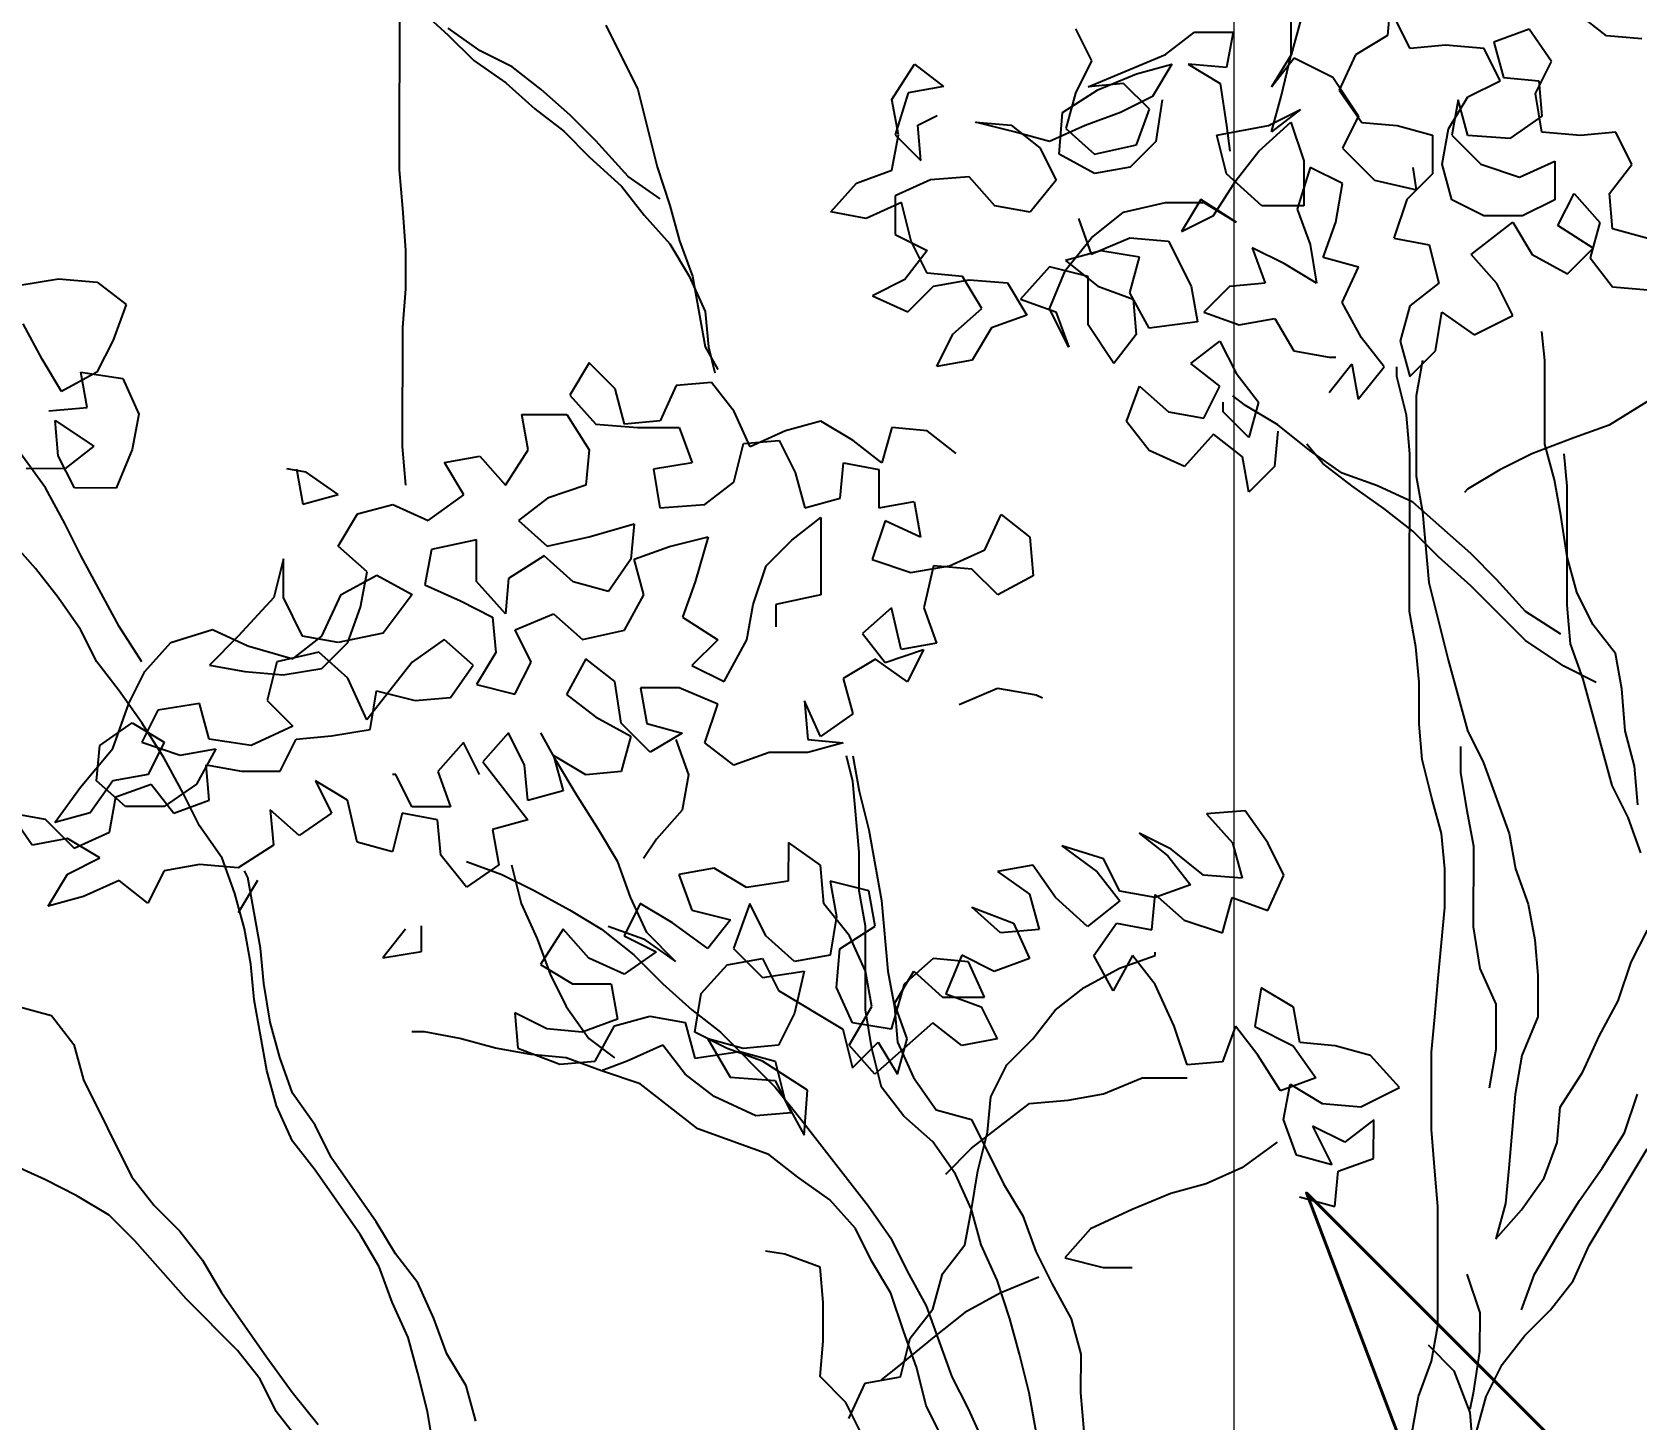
# Model space of a CAD drawing. Header units: millimetres. Extents: x 684983 to 685377, y 990360 to 990509.
# Drawn here: x 685053.475 to 685054.194, y 990414.604 to 990415.226 of the extents above; entities that cross this region are included whole.
import ezdxf

# ---------------------------------------------------------------- set-up
doc = ezdxf.new("R2010")
doc.units = ezdxf.units.MM
doc.layers.add('grid', color=8, linetype='Continuous', lineweight=9)
doc.layers.add('GRID LEVELS', color=7, linetype='Continuous', lineweight=13)
doc.layers.add('TEAK', color=7, linetype='Continuous')
doc.styles.get("Standard").update_dxf_attribs({"font": 'RomanS'})

# ---------------------------------------------------------------- blocks, each defined once
blk = doc.blocks.new('A$C25655A80')
at = {"color": 62}
for p, q in [((-0.24934, 1.70173), (-0.24928, 1.77287)), ((0.04679, 1.75337), (0.04581, 1.74184)), ((-0.24353, 1.74979), (-0.23489, 1.74209)), ((0.01697, 1.7361), (0.01698, 1.74763)), ((0.01986, 1.74667), (0.01697, 1.7361)), ((0.05254, 1.73799), (0.04774, 1.7476)), ((0.11118, 1.74178), (0.10254, 1.74851)), ((-0.23489, 1.74209), (-0.2272, 1.7344)), ((-0.22528, 1.73728), (-0.23488, 1.74402)), ((-0.18778, 1.74494), (-0.17818, 1.7257)), ((-0.04743, 1.74385), (-0.04263, 1.73423)), ((-0.02052, 1.73613), (-0.01186, 1.74285)), ((-0.01186, 1.74285), (-0.00033, 1.74284)), ((-0.00033, 1.74284), (-0.00226, 1.73227)), ((0.04581, 1.74184), (0.0362, 1.73608)), ((0.08811, 1.74372), (0.07754, 1.73989)), ((0.09483, 1.7341), (0.08811, 1.74372)), ((0.12176, 1.74081), (0.11118, 1.74178)), ((-0.21567, 1.73246), (-0.22528, 1.73728)), ((-0.0436, 1.72654), (-0.02052, 1.73613)), ((0.01697, 1.7361), (0.01119, 1.72649)), ((0.01407, 1.7236), (0.01697, 1.7361)), ((0.0362, 1.73608), (0.03138, 1.72551)), ((0.06312, 1.73894), (0.05254, 1.73799)), ((0.07465, 1.73797), (0.06312, 1.73894)), ((0.07945, 1.72835), (0.07465, 1.73797)), ((0.07754, 1.73989), (0.08041, 1.72931)), ((-0.2272, 1.7344), (-0.2176, 1.72766)), ((-0.20702, 1.72573), (-0.21567, 1.73246)), ((-0.10224, 1.72275), (-0.0955, 1.73331)), ((-0.0955, 1.73331), (-0.08686, 1.72658)), ((-0.04263, 1.73423), (-0.04745, 1.72462)), ((-0.02918, 1.73037), (-0.0186, 1.73324)), ((-0.0186, 1.73324), (-0.02438, 1.72364)), ((-0.01379, 1.73324), (-0.00419, 1.72746)), ((-0.00226, 1.73227), (-0.01379, 1.73324)), ((0.01119, 1.72649), (0.01793, 1.73513)), ((0.01793, 1.73513), (0.02946, 1.72936)), ((0.09002, 1.72449), (0.09483, 1.7341)), ((-0.2176, 1.72766), (-0.20895, 1.71996)), ((-0.08686, 1.72658), (-0.09744, 1.72467)), ((-0.03303, 1.72749), (-0.0436, 1.72654)), ((-0.04072, 1.72557), (-0.02918, 1.73037)), ((-0.02534, 1.71979), (-0.03303, 1.72749)), ((-0.00419, 1.72746), (-0.00228, 1.71496)), ((0.02946, 1.72936), (0.03714, 1.71781)), ((0.06983, 1.72355), (0.07945, 1.72835)), ((0.08041, 1.72931), (0.09098, 1.72834)), ((0.09098, 1.72834), (0.09193, 1.71776)), ((-0.19838, 1.71803), (-0.20702, 1.72573)), ((-0.17818, 1.7257), (-0.17244, 1.70262)), ((-0.10033, 1.71217), (-0.10224, 1.72275)), ((-0.09744, 1.72467), (-0.10129, 1.71217)), ((-0.0513, 1.71885), (-0.04072, 1.72557)), ((-0.04745, 1.72462), (-0.05034, 1.71405)), ((-0.02438, 1.72364), (-0.03399, 1.71884)), ((-0.02149, 1.72267), (-0.02343, 1.71018)), ((0.01118, 1.71303), (0.01407, 1.7236)), ((0.03138, 1.72551), (0.0381, 1.71589)), ((0.06405, 1.71394), (0.06983, 1.72355)), ((0.06695, 1.72259), (0.06501, 1.71202)), ((0.06982, 1.71201), (0.06695, 1.72259)), ((0.09193, 1.71296), (0.09002, 1.72449)), ((-0.20895, 1.71996), (-0.20031, 1.71322)), ((-0.19069, 1.71033), (-0.19838, 1.71803)), ((-0.09456, 1.71505), (-0.08879, 1.71793)), ((-0.05227, 1.70636), (-0.0513, 1.71885)), ((-0.03399, 1.71884), (-0.04457, 1.715)), ((-0.0292, 1.70922), (-0.02534, 1.71979)), ((0.01022, 1.71495), (0.01984, 1.71975)), ((0.01984, 1.71975), (0.01118, 1.71303)), ((0.03714, 1.71781), (0.03233, 1.7082)), ((0.09193, 1.71776), (0.08232, 1.71104)), ((-0.20031, 1.71322), (-0.19262, 1.70553)), ((-0.10226, 1.7016), (-0.10033, 1.71217)), ((-0.10129, 1.71217), (-0.09361, 1.70447)), ((-0.09361, 1.70447), (-0.09456, 1.71505)), ((-0.07726, 1.71599), (-0.06668, 1.71502)), ((-0.06572, 1.7131), (-0.07726, 1.71599)), ((-0.06668, 1.71502), (-0.05804, 1.70829)), ((-0.05515, 1.71021), (-0.06572, 1.7131)), ((-0.04457, 1.715), (-0.05515, 1.71021)), ((-0.05034, 1.71405), (-0.0417, 1.70635)), ((-0.00516, 1.71208), (0.01022, 1.71495)), ((-0.00229, 1.70055), (-0.00516, 1.71208)), ((-0.00228, 1.71496), (-0.00132, 1.70727)), ((0.00733, 1.70727), (0.01695, 1.71591)), ((0.01695, 1.71591), (0.02079, 1.70437)), ((0.0381, 1.71589), (0.04867, 1.71492)), ((0.04867, 1.71492), (0.05925, 1.71202)), ((0.05925, 1.71202), (0.05923, 1.70049)), ((0.06212, 1.70337), (0.06405, 1.71394)), ((0.06501, 1.71202), (0.07366, 1.70336)), ((0.08232, 1.71104), (0.06982, 1.71201)), ((0.10347, 1.71198), (0.09193, 1.71296)), ((0.11404, 1.71294), (0.10347, 1.71198)), ((0.11884, 1.70332), (0.11404, 1.71294)), ((-0.18109, 1.69975), (-0.19069, 1.71033)), ((-0.05804, 1.70829), (-0.05324, 1.69867)), ((-0.0417, 1.70635), (-0.0292, 1.70922)), ((-0.02343, 1.71018), (-0.03113, 1.70249)), ((0.00059, 1.69862), (0.00733, 1.70727)), ((0.03233, 1.7082), (0.04193, 1.69858)), ((-0.19262, 1.70553), (-0.18302, 1.69687)), ((-0.17244, 1.70262), (-0.1686, 1.69108)), ((-0.0417, 1.70058), (-0.05227, 1.70636)), ((-0.03113, 1.70249), (-0.0417, 1.70058)), ((0.02271, 1.70245), (0.01885, 1.68995)), ((0.02079, 1.70437), (0.02077, 1.69091)), ((0.03232, 1.69763), (0.02271, 1.70245)), ((0.05442, 1.69569), (0.05347, 1.70242)), ((0.065, 1.69279), (0.06212, 1.70337)), ((0.07366, 1.70336), (0.08519, 1.6995)), ((0.08519, 1.6995), (0.09577, 1.7043)), ((0.09577, 1.7043), (0.09576, 1.69277)), ((0.1121, 1.69467), (0.11884, 1.70332)), ((-0.24839, 1.6902), (-0.24934, 1.70173)), ((-0.17148, 1.69301), (-0.18109, 1.69975)), ((-0.12054, 1.68912), (-0.11284, 1.69776)), ((-0.11284, 1.69776), (-0.10226, 1.7016)), ((-0.09073, 1.6987), (-0.10131, 1.69391)), ((-0.07919, 1.69965), (-0.09073, 1.6987)), ((-0.07151, 1.691), (-0.07919, 1.69965)), ((-0.05324, 1.69867), (-0.06094, 1.68906)), ((-0.00615, 1.68805), (0.00059, 1.69862)), ((0.00828, 1.69092), (-0.00229, 1.70055)), ((0.03038, 1.6861), (0.03232, 1.69763)), ((0.04193, 1.69858), (0.05442, 1.69569)), ((0.05923, 1.70049), (0.05154, 1.69281)), ((-0.18302, 1.69687), (-0.1763, 1.68821)), ((-0.10131, 1.69391), (-0.10132, 1.68237)), ((-0.00999, 1.69286), (-0.01576, 1.68325)), ((0.00058, 1.68612), (-0.00999, 1.69286)), ((0.05154, 1.69281), (0.04768, 1.68127)), ((0.0746, 1.68798), (0.065, 1.69279)), ((0.09576, 1.69277), (0.08614, 1.68797)), ((0.09671, 1.68507), (0.10153, 1.69468)), ((0.10153, 1.69468), (0.10921, 1.68602)), ((0.11305, 1.6841), (0.1121, 1.69467)), ((-0.24744, 1.6777), (-0.24839, 1.6902)), ((-0.1763, 1.68821), (-0.16861, 1.67955)), ((-0.1686, 1.69108), (-0.16573, 1.68051)), ((-0.10997, 1.68719), (-0.12054, 1.68912)), ((-0.09939, 1.69198), (-0.10997, 1.68719)), ((-0.09651, 1.68044), (-0.09939, 1.69198)), ((-0.06094, 1.68906), (-0.07151, 1.691)), ((-0.04268, 1.68136), (-0.03306, 1.68904)), ((-0.03306, 1.68904), (-0.02056, 1.69191)), ((-0.02056, 1.69191), (-0.00903, 1.6919)), ((-0.01576, 1.68325), (-0.00615, 1.68805)), ((-0.00903, 1.6919), (0.00058, 1.68612)), ((0.02077, 1.69091), (0.00828, 1.69092)), ((0.01885, 1.68995), (0.02269, 1.67937)), ((0.08614, 1.68797), (0.0746, 1.68798)), ((-0.04652, 1.68713), (-0.04269, 1.67655)), ((0.02653, 1.67553), (0.03038, 1.6861)), ((0.07075, 1.67645), (0.08325, 1.68605)), ((0.08325, 1.68605), (0.08901, 1.67643)), ((0.10728, 1.67834), (0.09671, 1.68507)), ((0.10921, 1.68602), (0.10632, 1.67545)), ((0.12362, 1.6812), (0.11305, 1.6841)), ((-0.16861, 1.67955), (-0.16285, 1.66993)), ((-0.16573, 1.68051), (-0.16189, 1.66993)), ((-0.10132, 1.68237), (-0.09171, 1.67756)), ((-0.09172, 1.67083), (-0.09651, 1.68044)), ((-0.05038, 1.67175), (-0.04268, 1.68136)), ((-0.04269, 1.67655), (-0.03115, 1.68135)), ((-0.03115, 1.68135), (-0.01961, 1.68037)), ((-0.01961, 1.68037), (-0.01289, 1.66691)), ((0.00538, 1.67843), (0.00922, 1.66785)), ((0.01499, 1.67361), (0.00538, 1.67843)), ((0.02269, 1.67937), (0.0246, 1.66784)), ((0.04768, 1.68127), (0.05825, 1.67934)), ((0.05825, 1.67934), (0.06113, 1.6678)), ((0.09958, 1.67065), (0.10728, 1.67834)), ((-0.24745, 1.66616), (-0.24744, 1.6777)), ((-0.09171, 1.67756), (-0.09845, 1.66891)), ((-0.0398, 1.67751), (-0.05038, 1.67463)), ((-0.05038, 1.67463), (-0.04077, 1.66694)), ((-0.02827, 1.67558), (-0.0398, 1.67751)), ((-0.03116, 1.665), (-0.02827, 1.67558)), ((0.0246, 1.66784), (0.01499, 1.67361)), ((0.0371, 1.67263), (0.02653, 1.67553)), ((0.07843, 1.66779), (0.07075, 1.67645)), ((0.08901, 1.67643), (0.09958, 1.67065)), ((0.10632, 1.67545), (0.11304, 1.66679)), ((-0.36281, 1.66723), (-0.35127, 1.66914)), ((-0.35127, 1.66914), (-0.33974, 1.66817)), ((-0.16285, 1.66993), (-0.15806, 1.65935)), ((-0.16189, 1.66993), (-0.15807, 1.64878)), ((-0.09845, 1.66891), (-0.10807, 1.66411)), ((-0.08114, 1.66986), (-0.09172, 1.67083)), ((-0.0898, 1.66698), (-0.07922, 1.66889)), ((-0.07538, 1.66024), (-0.08114, 1.66986)), ((-0.07922, 1.66889), (-0.06769, 1.66792)), ((-0.05519, 1.67272), (-0.06385, 1.66311)), ((-0.0552, 1.66022), (-0.05038, 1.67175)), ((-0.04365, 1.66982), (-0.05519, 1.67272)), ((-0.04367, 1.6554), (-0.04365, 1.66982)), ((0.03228, 1.66206), (0.0371, 1.67263)), ((-0.33974, 1.66817), (-0.33109, 1.66143)), ((-0.24842, 1.65463), (-0.24745, 1.66616)), ((-0.10807, 1.66411), (-0.0975, 1.6593)), ((-0.0975, 1.6593), (-0.0898, 1.66698)), ((-0.06769, 1.66792), (-0.06193, 1.6583)), ((-0.04077, 1.66694), (-0.0302, 1.66308)), ((-0.0254, 1.65442), (-0.03116, 1.665)), ((-0.01289, 1.66691), (-0.01098, 1.65633)), ((-0.00136, 1.6669), (-0.00906, 1.65922)), ((0.00922, 1.66785), (-0.00136, 1.6669)), ((0.06113, 1.6678), (0.05247, 1.66108)), ((0.08323, 1.65817), (0.07843, 1.66779)), ((0.11304, 1.66679), (0.12361, 1.66582)), ((-0.33109, 1.66143), (-0.33494, 1.65086)), ((-0.15806, 1.65935), (-0.15711, 1.64878)), ((-0.08404, 1.65256), (-0.07538, 1.66024)), ((-0.06385, 1.66311), (-0.05328, 1.65926)), ((-0.04944, 1.64868), (-0.0552, 1.66022)), ((-0.05328, 1.65926), (-0.04944, 1.64868)), ((-0.0302, 1.66308), (-0.02925, 1.6525)), ((-0.00906, 1.65922), (0.00152, 1.65536)), ((0.03804, 1.65148), (0.03228, 1.66206)), ((0.05247, 1.66108), (0.04958, 1.65051)), ((0.06015, 1.64762), (0.06208, 1.65915)), ((0.06208, 1.65915), (0.07169, 1.65241)), ((-0.3561, 1.64511), (-0.36186, 1.65569)), ((-0.24846, 1.61906), (-0.24842, 1.65463)), ((-0.07251, 1.65447), (-0.07828, 1.64486)), ((-0.06193, 1.6583), (-0.07251, 1.65447)), ((-0.03599, 1.64386), (-0.04367, 1.6554)), ((-0.01098, 1.65633), (-0.0254, 1.65442)), ((0.00152, 1.65536), (0.01209, 1.65727)), ((0.01209, 1.65727), (0.01785, 1.64766)), ((0.07169, 1.65241), (0.08323, 1.65817)), ((-0.33494, 1.65086), (-0.33976, 1.64125)), ((-0.08886, 1.64295), (-0.08404, 1.65256)), ((-0.02925, 1.6525), (-0.03599, 1.64386)), ((-0.01291, 1.64384), (-0.00426, 1.65056)), ((-0.00426, 1.65056), (0.00054, 1.64094)), ((0.04476, 1.64282), (0.03804, 1.65148)), ((0.04958, 1.65051), (0.05245, 1.63993)), ((0.09283, 1.6447), (0.09188, 1.65336)), ((-0.35034, 1.6355), (-0.3561, 1.64511)), ((-0.15807, 1.64878), (-0.15423, 1.64205)), ((-0.15711, 1.64878), (-0.15519, 1.64108)), ((-0.07828, 1.64486), (-0.08886, 1.64295)), ((0.01785, 1.64766), (0.02842, 1.64572)), ((0.02842, 1.64572), (0.03035, 1.64572)), ((0.05245, 1.63993), (0.06015, 1.64762)), ((0.0563, 1.64474), (0.05437, 1.63416)), ((0.09281, 1.61971), (0.09283, 1.6447)), ((-0.33976, 1.64125), (-0.35034, 1.6355)), ((-0.34457, 1.64126), (-0.33207, 1.63932)), ((-0.34265, 1.63068), (-0.34457, 1.64126)), ((-0.19268, 1.644), (-0.19845, 1.6344)), ((-0.18499, 1.63631), (-0.19268, 1.644)), ((-0.00427, 1.6371), (-0.01291, 1.64384)), ((0.00054, 1.64094), (0.00726, 1.63228)), ((0.02841, 1.63515), (0.03515, 1.64379)), ((0.03515, 1.64379), (0.03706, 1.63322)), ((0.03706, 1.63322), (0.04476, 1.64282)), ((0.0486, 1.63994), (0.04861, 1.64282)), ((0.05148, 1.6284), (0.0486, 1.63994)), ((-0.33207, 1.63932), (-0.32727, 1.62875)), ((-0.18212, 1.62573), (-0.18499, 1.63631)), ((-0.16673, 1.63725), (-0.17155, 1.62668)), ((-0.15615, 1.6382), (-0.16673, 1.63725)), ((-0.14943, 1.62954), (-0.15615, 1.6382)), ((-0.03216, 1.62655), (-0.0283, 1.63712)), ((-0.0283, 1.63712), (-0.01966, 1.62942)), ((-0.00908, 1.62749), (-0.00427, 1.6371)), ((-0.35419, 1.62973), (-0.34265, 1.63068)), ((-0.19845, 1.6344), (-0.19077, 1.62574)), ((-0.00332, 1.62941), (-0.00331, 1.63229)), ((0.00342, 1.63133), (-0.00043, 1.63421)), ((0.01302, 1.62555), (0.00342, 1.63133)), ((0.00726, 1.63228), (0.00437, 1.62171)), ((0.05437, 1.63416), (0.05435, 1.61013)), ((0.12454, 1.63314), (0.11204, 1.62546)), ((-0.35227, 1.62685), (-0.34074, 1.61914)), ((-0.35132, 1.61627), (-0.35227, 1.62685)), ((-0.32727, 1.62875), (-0.32921, 1.61817)), ((-0.21288, 1.62864), (-0.19942, 1.62863)), ((-0.21097, 1.61806), (-0.21288, 1.62864)), ((-0.19942, 1.62863), (-0.1927, 1.61805)), ((-0.19077, 1.62574), (-0.17828, 1.62476)), ((-0.17155, 1.62668), (-0.18212, 1.62573)), ((-0.14464, 1.61896), (-0.14943, 1.62954)), ((-0.12348, 1.62664), (-0.13406, 1.62376)), ((-0.11387, 1.62086), (-0.12348, 1.62664)), ((-0.02544, 1.61789), (-0.03216, 1.62655)), ((-0.01966, 1.62942), (-0.00908, 1.62749)), ((0.00437, 1.62171), (-0.00332, 1.62941)), ((0.02263, 1.61785), (0.01302, 1.62555)), ((0.05243, 1.61686), (0.05148, 1.6284)), ((0.11204, 1.62546), (0.10146, 1.62162)), ((-0.17828, 1.62476), (-0.16578, 1.62475)), ((-0.16578, 1.62475), (-0.16194, 1.61417)), ((-0.14656, 1.61993), (-0.13598, 1.62088)), ((-0.13406, 1.62376), (-0.14464, 1.61896)), ((-0.13598, 1.62088), (-0.13118, 1.61126)), ((-0.10523, 1.61412), (-0.11387, 1.62086)), ((-0.10233, 1.62469), (-0.10523, 1.61412)), ((-0.09176, 1.62372), (-0.10233, 1.62469)), ((-0.08311, 1.61699), (-0.09176, 1.62372)), ((-0.00621, 1.62268), (-0.01487, 1.61308)), ((0.00244, 1.61595), (-0.00621, 1.62268)), ((0.01302, 1.62363), (0.01205, 1.61305)), ((0.10146, 1.62162), (0.08896, 1.61683)), ((-0.35517, 1.60666), (-0.36285, 1.61724)), ((-0.34652, 1.60665), (-0.35132, 1.61627)), ((-0.34074, 1.61914), (-0.3494, 1.61242)), ((-0.32921, 1.61817), (-0.33402, 1.60664)), ((-0.24751, 1.60752), (-0.24846, 1.61906)), ((-0.23596, 1.61424), (-0.22539, 1.61615)), ((-0.22539, 1.61615), (-0.21771, 1.6075)), ((-0.21771, 1.6075), (-0.21097, 1.61806)), ((-0.1927, 1.61805), (-0.19367, 1.60747)), ((-0.14945, 1.6084), (-0.14656, 1.61993)), ((-0.01487, 1.61308), (-0.02544, 1.61789)), ((0.00435, 1.60537), (0.00244, 1.61595)), ((0.02647, 1.614), (0.02167, 1.61977)), ((0.03224, 1.61111), (0.02263, 1.61785)), ((0.05239, 1.56976), (0.05243, 1.61686)), ((0.08896, 1.61683), (0.07934, 1.61203)), ((0.09568, 1.60913), (0.09281, 1.61971)), ((0.09952, 1.60721), (0.09857, 1.61682)), ((-0.3494, 1.61242), (-0.36093, 1.61243)), ((-0.2773, 1.6114), (-0.28307, 1.61236)), ((-0.28019, 1.61236), (-0.27827, 1.60178)), ((-0.2677, 1.60466), (-0.2773, 1.6114)), ((-0.2302, 1.60462), (-0.23596, 1.61424)), ((-0.16194, 1.61417), (-0.17348, 1.61226)), ((-0.17348, 1.61226), (-0.17157, 1.60072)), ((-0.13118, 1.61126), (-0.12831, 1.60069)), ((-0.11773, 1.60356), (-0.11676, 1.61413)), ((-0.11676, 1.61413), (-0.10619, 1.6122)), ((-0.10619, 1.6122), (-0.1062, 1.60067)), ((0.01205, 1.61305), (0.00435, 1.60537)), ((0.03512, 1.60726), (0.02647, 1.614)), ((0.04281, 1.60726), (0.03224, 1.61111)), ((0.07934, 1.61203), (0.06972, 1.60627)), ((-0.34941, 1.59608), (-0.35517, 1.60666)), ((-0.33402, 1.60664), (-0.34652, 1.60665)), ((-0.19367, 1.60747), (-0.20521, 1.60364)), ((-0.15811, 1.60167), (-0.14945, 1.6084)), ((0.04472, 1.60053), (0.03512, 1.60726)), ((0.05338, 1.60244), (0.04281, 1.60726)), ((0.05435, 1.61013), (0.05626, 1.59956)), ((0.06972, 1.60627), (0.06876, 1.60531)), ((0.09759, 1.59856), (0.09568, 1.60913)), ((0.09949, 1.57164), (0.09952, 1.60721)), ((-0.27827, 1.60178), (-0.2677, 1.60466)), ((-0.26193, 1.59889), (-0.25136, 1.60176)), ((-0.25136, 1.60176), (-0.24079, 1.59694)), ((-0.24079, 1.59694), (-0.2302, 1.60462)), ((-0.20521, 1.60364), (-0.21387, 1.59692)), ((-0.17157, 1.60072), (-0.15811, 1.60167)), ((-0.12831, 1.60069), (-0.11773, 1.60356)), ((-0.1062, 1.60067), (-0.09562, 1.60258)), ((-0.09562, 1.60258), (-0.09371, 1.592)), ((0.07067, 1.58704), (0.05338, 1.60244)), ((-0.26771, 1.58928), (-0.26193, 1.59889)), ((-0.21387, 1.59692), (-0.20523, 1.58922)), ((-0.13216, 1.59108), (-0.12351, 1.5978)), ((-0.12351, 1.5978), (-0.12353, 1.57473)), ((-0.10428, 1.59682), (-0.10814, 1.58529)), ((-0.09371, 1.592), (-0.10428, 1.59682)), ((-0.07449, 1.58814), (-0.06967, 1.59871)), ((-0.06967, 1.59871), (-0.06103, 1.59197)), ((0.05337, 1.59379), (0.04472, 1.60053)), ((0.05626, 1.59956), (0.05816, 1.5784)), ((0.0995, 1.58606), (0.09759, 1.59856)), ((-0.34462, 1.58646), (-0.34941, 1.59608)), ((-0.20523, 1.58922), (-0.19273, 1.59209)), ((-0.19273, 1.59209), (-0.17926, 1.59593)), ((-0.17926, 1.59593), (-0.18023, 1.58535)), ((-0.1687, 1.58919), (-0.15716, 1.59206)), ((-0.15716, 1.59206), (-0.16102, 1.57861)), ((-0.06103, 1.59197), (-0.06008, 1.58044)), ((0.06105, 1.58609), (0.05337, 1.59379)), ((-0.35808, 1.58263), (-0.36576, 1.59129)), ((-0.25907, 1.58158), (-0.26771, 1.58928)), ((-0.23983, 1.58829), (-0.24177, 1.57772)), ((-0.22637, 1.59116), (-0.23983, 1.58829)), ((-0.22638, 1.57867), (-0.22637, 1.59116)), ((-0.17927, 1.58535), (-0.1687, 1.58919)), ((-0.13986, 1.58339), (-0.13216, 1.59108)), ((-0.08507, 1.58334), (-0.07449, 1.58814)), ((0.07835, 1.57935), (0.07067, 1.58704)), ((-0.35136, 1.57397), (-0.35808, 1.58263)), ((-0.3331, 1.5653), (-0.34462, 1.58646)), ((-0.28406, 1.58545), (-0.28695, 1.57391)), ((-0.28407, 1.57391), (-0.28406, 1.58545)), ((-0.20619, 1.58634), (-0.21677, 1.57962)), ((-0.19754, 1.57864), (-0.20619, 1.58634)), ((-0.18023, 1.58535), (-0.18697, 1.57575)), ((-0.1764, 1.57477), (-0.17927, 1.58535)), ((-0.14372, 1.57186), (-0.13986, 1.58339)), ((-0.10814, 1.58529), (-0.09661, 1.58143)), ((-0.09661, 1.58143), (-0.08507, 1.58334)), ((-0.08987, 1.58335), (-0.09277, 1.57085)), ((-0.07834, 1.58237), (-0.08987, 1.58335)), ((-0.07066, 1.57468), (-0.07834, 1.58237)), ((0.07066, 1.57743), (0.06105, 1.58609)), ((0.10238, 1.57548), (0.0995, 1.58606)), ((-0.26676, 1.57486), (-0.25618, 1.58062)), ((-0.261, 1.57101), (-0.25907, 1.58158)), ((-0.25618, 1.58062), (-0.24561, 1.57484)), ((-0.24177, 1.57772), (-0.2312, 1.5729)), ((-0.21774, 1.56904), (-0.22638, 1.57867)), ((-0.21677, 1.57962), (-0.21774, 1.56904)), ((-0.18697, 1.57575), (-0.19754, 1.57864)), ((-0.16102, 1.57861), (-0.16487, 1.56803)), ((-0.06008, 1.58044), (-0.07066, 1.57468)), ((0.05816, 1.5784), (0.06391, 1.55533)), ((0.08698, 1.56107), (0.07066, 1.57743)), ((0.08699, 1.56973), (0.07835, 1.57935)), ((-0.34464, 1.56435), (-0.35136, 1.57397)), ((-0.28695, 1.57391), (-0.29753, 1.56239)), ((-0.27831, 1.56237), (-0.28407, 1.57391)), ((-0.27254, 1.56237), (-0.26676, 1.57486)), ((-0.24561, 1.57484), (-0.25428, 1.56331)), ((-0.2312, 1.5729), (-0.22159, 1.56809)), ((-0.18218, 1.56421), (-0.1764, 1.57477)), ((-0.12353, 1.57473), (-0.13699, 1.57185)), ((0.10718, 1.56586), (0.10238, 1.57548)), ((-0.26485, 1.56044), (-0.261, 1.57101)), ((-0.22159, 1.56809), (-0.22064, 1.55751)), ((-0.21486, 1.56424), (-0.20332, 1.56903)), ((-0.20332, 1.56903), (-0.19468, 1.56133)), ((-0.16487, 1.56803), (-0.1543, 1.5613)), ((-0.14565, 1.56129), (-0.14372, 1.57186)), ((-0.13699, 1.57185), (-0.13699, 1.56513)), ((-0.10238, 1.57086), (-0.11104, 1.56318)), ((-0.09951, 1.55836), (-0.10238, 1.57086)), ((-0.09277, 1.57085), (-0.08893, 1.56027)), ((0.0543, 1.55918), (0.05239, 1.56976)), ((0.09756, 1.56299), (0.08699, 1.56973)), ((0.10044, 1.5601), (0.09949, 1.57164)), ((-0.33984, 1.55474), (-0.34464, 1.56435)), ((-0.32638, 1.55472), (-0.3331, 1.5653)), ((-0.31772, 1.56048), (-0.30522, 1.56432)), ((-0.30522, 1.56432), (-0.29465, 1.5595)), ((-0.25428, 1.56331), (-0.26774, 1.56044)), ((-0.21006, 1.55462), (-0.21486, 1.56424)), ((-0.19468, 1.56133), (-0.18218, 1.56421)), ((-0.11104, 1.56318), (-0.10432, 1.55452)), ((0.1139, 1.55721), (0.10718, 1.56586)), ((-0.32542, 1.55184), (-0.31772, 1.56048)), ((-0.29753, 1.56239), (-0.30619, 1.55374)), ((-0.29465, 1.5595), (-0.2812, 1.55564)), ((-0.2812, 1.55564), (-0.27254, 1.56237)), ((-0.26774, 1.56044), (-0.27831, 1.56237)), ((-0.27255, 1.55275), (-0.26485, 1.56044)), ((-0.23601, 1.56137), (-0.24563, 1.55465)), ((-0.22737, 1.55367), (-0.23601, 1.56137)), ((-0.1543, 1.5613), (-0.162, 1.55361)), ((-0.15239, 1.5488), (-0.14565, 1.56129)), ((-0.10432, 1.55452), (-0.09278, 1.55836)), ((-0.08893, 1.56027), (-0.09951, 1.55836)), ((-0.09278, 1.55836), (-0.0976, 1.54875)), ((0.05525, 1.54861), (0.0543, 1.55918)), ((0.09851, 1.55337), (0.08698, 1.56107)), ((0.10428, 1.54952), (0.10044, 1.5601)), ((-0.33312, 1.54608), (-0.33984, 1.55474)), ((-0.30619, 1.55374), (-0.29562, 1.55181)), ((-0.28601, 1.55469), (-0.2889, 1.54315)), ((-0.27351, 1.55756), (-0.28601, 1.55469)), ((-0.26486, 1.54986), (-0.27351, 1.55756)), ((-0.24563, 1.55465), (-0.25911, 1.53736)), ((-0.23411, 1.54407), (-0.22737, 1.55367)), ((-0.22064, 1.55751), (-0.22641, 1.5479)), ((-0.21488, 1.54501), (-0.21006, 1.55462)), ((-0.19372, 1.55556), (-0.1995, 1.54499)), ((-0.18507, 1.54883), (-0.19372, 1.55556)), ((-0.162, 1.55361), (-0.15239, 1.5488)), ((-0.1072, 1.55548), (-0.11682, 1.54973)), ((-0.0976, 1.54875), (-0.1072, 1.55548)), ((0.06391, 1.55533), (0.06966, 1.53417)), ((0.11581, 1.54663), (0.1139, 1.55721)), ((-0.33024, 1.54223), (-0.32542, 1.55184)), ((-0.29562, 1.55181), (-0.28409, 1.55084)), ((-0.28409, 1.55084), (-0.27255, 1.55275)), ((-0.25911, 1.53736), (-0.26486, 1.54986)), ((-0.18316, 1.53633), (-0.18507, 1.54883)), ((-0.11682, 1.54973), (-0.11395, 1.53915)), ((0.10812, 1.54856), (0.09851, 1.55337)), ((0.1129, 1.51779), (0.10428, 1.54952)), ((-0.3264, 1.53646), (-0.33312, 1.54608)), ((-0.25815, 1.53447), (-0.25621, 1.54601)), ((-0.25621, 1.54601), (-0.24468, 1.54311)), ((-0.24468, 1.54311), (-0.23411, 1.54407)), ((-0.22641, 1.5479), (-0.21488, 1.54501)), ((-0.1995, 1.54499), (-0.19085, 1.53826)), ((-0.17739, 1.5469), (-0.17547, 1.53632)), ((-0.16585, 1.54689), (-0.17739, 1.5469)), ((-0.15432, 1.54207), (-0.16585, 1.54689)), ((-0.08222, 1.542), (-0.07068, 1.5468)), ((-0.07068, 1.5468), (-0.05915, 1.54487)), ((-0.05915, 1.54487), (-0.05723, 1.5439)), ((0.05524, 1.53611), (0.05525, 1.54861)), ((0.11676, 1.53413), (0.11581, 1.54663)), ((-0.33506, 1.52878), (-0.33024, 1.54223)), ((-0.32159, 1.5403), (-0.3264, 1.53069)), ((-0.30909, 1.54221), (-0.32159, 1.5403)), ((-0.30621, 1.53163), (-0.30909, 1.54221)), ((-0.2889, 1.54315), (-0.28122, 1.53546)), ((-0.15818, 1.53054), (-0.15432, 1.54207)), ((-0.12836, 1.54301), (-0.12741, 1.53147)), ((-0.12357, 1.53243), (-0.12836, 1.54301)), ((-0.11395, 1.53915), (-0.12357, 1.53243)), ((-0.3389, 1.52974), (-0.32928, 1.53646)), ((-0.32928, 1.53646), (-0.31967, 1.53069)), ((-0.31968, 1.52588), (-0.3264, 1.53646)), ((-0.28122, 1.53546), (-0.29372, 1.5297)), ((-0.26968, 1.53256), (-0.25815, 1.53447)), ((-0.19085, 1.53826), (-0.18028, 1.53248)), ((-0.17452, 1.52767), (-0.18316, 1.53633)), ((-0.17547, 1.53632), (-0.1649, 1.53343)), ((0.05619, 1.52553), (0.05524, 1.53611)), ((-0.33987, 1.51917), (-0.3389, 1.52974)), ((-0.3264, 1.53069), (-0.31487, 1.52684)), ((-0.31967, 1.53069), (-0.32449, 1.52108)), ((-0.29372, 1.5297), (-0.30621, 1.53163)), ((-0.28507, 1.522), (-0.28026, 1.53161)), ((-0.28026, 1.53161), (-0.26968, 1.53256)), ((-0.23027, 1.5306), (-0.23797, 1.52196)), ((-0.22548, 1.52099), (-0.23027, 1.5306)), ((-0.21681, 1.53348), (-0.22451, 1.52483)), ((-0.21201, 1.52386), (-0.21681, 1.53348)), ((-0.2024, 1.52481), (-0.2072, 1.53347)), ((-0.18028, 1.53248), (-0.18318, 1.52191)), ((-0.1649, 1.53343), (-0.17452, 1.52767)), ((-0.16683, 1.53151), (-0.16299, 1.52093)), ((-0.14953, 1.5238), (-0.15818, 1.53054)), ((-0.11684, 1.5305), (-0.12742, 1.52763)), ((-0.12741, 1.53147), (-0.11684, 1.5305)), ((0.06966, 1.53417), (0.07445, 1.52456)), ((0.11963, 1.52355), (0.11676, 1.53413)), ((-0.34468, 1.51725), (-0.33506, 1.52878)), ((-0.31392, 1.5153), (-0.31968, 1.52588)), ((-0.31487, 1.52684), (-0.30429, 1.52875)), ((-0.30429, 1.52875), (-0.31007, 1.51818)), ((-0.22451, 1.52483), (-0.21107, 1.50751)), ((-0.20336, 1.52673), (-0.20049, 1.51616)), ((-0.19375, 1.52096), (-0.20336, 1.52673)), ((-0.19664, 1.51519), (-0.2024, 1.52481)), ((-0.13895, 1.52764), (-0.14953, 1.5238)), ((-0.12742, 1.52763), (-0.13895, 1.52764)), ((-0.11397, 1.51896), (-0.11588, 1.52665)), ((-0.11396, 1.52665), (-0.11205, 1.51608)), ((0.05906, 1.514), (0.05619, 1.52553)), ((0.06772, 1.52168), (0.06773, 1.52937)), ((-0.32449, 1.52108), (-0.33507, 1.51916)), ((-0.30718, 1.52394), (-0.29661, 1.52201)), ((-0.30623, 1.51337), (-0.30718, 1.52394)), ((-0.29661, 1.52201), (-0.28507, 1.522)), ((-0.25047, 1.52101), (-0.25143, 1.52101)), ((-0.24567, 1.51139), (-0.25047, 1.52101)), ((-0.23797, 1.52196), (-0.23414, 1.51138)), ((-0.21106, 1.51328), (-0.21201, 1.52386)), ((-0.18318, 1.52191), (-0.19375, 1.52096)), ((-0.16299, 1.52093), (-0.16492, 1.51036)), ((0.06963, 1.51014), (0.06772, 1.52168)), ((0.07445, 1.52456), (0.08213, 1.5034)), ((0.12059, 1.51202), (0.11963, 1.52355)), ((-0.35238, 1.50668), (-0.34468, 1.51725)), ((-0.33507, 1.51916), (-0.3418, 1.50956)), ((-0.33123, 1.51147), (-0.33987, 1.51917)), ((-0.33411, 1.51436), (-0.32353, 1.51819)), ((-0.32353, 1.51819), (-0.31681, 1.50953)), ((-0.31007, 1.51818), (-0.31969, 1.51146)), ((-0.30912, 1.50568), (-0.31392, 1.5153)), ((-0.2745, 1.51911), (-0.26971, 1.50949)), ((-0.2649, 1.51333), (-0.2745, 1.51911)), ((-0.20049, 1.51616), (-0.21106, 1.51328)), ((-0.18992, 1.50461), (-0.19664, 1.51519)), ((-0.11206, 1.49781), (-0.11397, 1.51896)), ((-0.11205, 1.51608), (-0.10917, 1.50454)), ((0.1177, 1.50818), (0.1129, 1.51779)), ((-0.33604, 1.50378), (-0.33411, 1.51436)), ((-0.31969, 1.51146), (-0.33123, 1.51147)), ((-0.31681, 1.50953), (-0.30623, 1.51337)), ((-0.28797, 1.51047), (-0.28702, 1.49989)), ((-0.27932, 1.50277), (-0.28797, 1.51047)), ((-0.26202, 1.50083), (-0.2649, 1.51333)), ((-0.23414, 1.51138), (-0.24567, 1.51139)), ((-0.16492, 1.51036), (-0.17262, 1.50171)), ((0.06194, 1.50342), (0.05906, 1.514)), ((-0.36584, 1.50958), (-0.35526, 1.50765)), ((-0.35912, 1.49996), (-0.36584, 1.50958)), ((-0.35526, 1.50765), (-0.34662, 1.49899)), ((-0.3418, 1.50956), (-0.35238, 1.50668)), ((-0.3024, 1.49606), (-0.30912, 1.50568)), ((-0.26971, 1.50949), (-0.27932, 1.50277)), ((-0.24856, 1.50947), (-0.25145, 1.49794)), ((-0.23798, 1.50754), (-0.24856, 1.50947)), ((-0.23703, 1.49696), (-0.23798, 1.50754)), ((-0.21107, 1.50751), (-0.22164, 1.50464)), ((0.0033, 1.5102), (-0.00823, 1.50925)), ((-0.00823, 1.50925), (-0.00055, 1.50059)), ((0.01003, 1.50058), (0.0033, 1.5102)), ((0.07155, 1.49957), (0.06963, 1.51014)), ((0.12153, 1.4976), (0.1177, 1.50818)), ((-0.34854, 1.50187), (-0.35912, 1.49996)), ((-0.33893, 1.4961), (-0.34854, 1.50187)), ((-0.34662, 1.49899), (-0.33604, 1.50378)), ((-0.25145, 1.49794), (-0.26202, 1.50083)), ((-0.22164, 1.50464), (-0.21973, 1.49406)), ((-0.18416, 1.49499), (-0.18992, 1.50461)), ((-0.17262, 1.50171), (-0.17647, 1.49595)), ((-0.13321, 1.50071), (-0.13322, 1.48918)), ((-0.1236, 1.49398), (-0.13321, 1.50071)), ((-0.10917, 1.50454), (-0.10535, 1.48339)), ((-0.02842, 1.5035), (-0.01978, 1.49677)), ((-0.01882, 1.49869), (-0.02842, 1.5035)), ((0.06289, 1.49284), (0.06194, 1.50342)), ((0.08213, 1.5034), (0.08404, 1.49283)), ((-0.34855, 1.4913), (-0.33893, 1.4961)), ((-0.29857, 1.48548), (-0.3024, 1.49606)), ((-0.28702, 1.49989), (-0.2976, 1.49317)), ((-0.22935, 1.48734), (-0.23703, 1.49696)), ((-0.11207, 1.48628), (-0.11206, 1.49781)), ((-0.0515, 1.49968), (-0.04093, 1.49198)), ((-0.03901, 1.49582), (-0.0515, 1.49968)), ((-0.01978, 1.49677), (-0.01306, 1.48811)), ((-0.00921, 1.49099), (-0.01882, 1.49869)), ((-0.00055, 1.50059), (0.00233, 1.49002)), ((0.01482, 1.49097), (0.01003, 1.50058)), ((0.07153, 1.47553), (0.07155, 1.49957)), ((-0.35433, 1.48169), (-0.34855, 1.4913)), ((-0.31971, 1.49223), (-0.32452, 1.48262)), ((-0.30913, 1.49415), (-0.31971, 1.49223)), ((-0.2976, 1.49317), (-0.30913, 1.49415)), ((-0.29472, 1.49029), (-0.29568, 1.49221)), ((-0.21973, 1.49406), (-0.22935, 1.48734)), ((-0.22934, 1.49503), (-0.21877, 1.49118)), ((-0.21877, 1.49118), (-0.20916, 1.48636)), ((-0.21589, 1.49406), (-0.21301, 1.48252)), ((-0.18033, 1.48442), (-0.18416, 1.49499)), ((-0.15533, 1.49304), (-0.1659, 1.49113)), ((-0.1659, 1.49113), (-0.16207, 1.48055)), ((-0.14572, 1.48727), (-0.15533, 1.49304)), ((-0.12265, 1.48244), (-0.1236, 1.49398)), ((-0.06016, 1.49392), (-0.07073, 1.49201)), ((-0.07073, 1.49201), (-0.06113, 1.48527)), ((-0.05344, 1.4843), (-0.06016, 1.49392)), ((-0.04093, 1.49198), (-0.03421, 1.48332)), ((-0.03421, 1.4862), (-0.03901, 1.49582)), ((0.06288, 1.48131), (0.06289, 1.49284)), ((0.08404, 1.49283), (0.08787, 1.48225)), ((-0.33317, 1.48936), (-0.34375, 1.48456)), ((-0.32452, 1.48262), (-0.33317, 1.48936)), ((-0.29183, 1.48932), (-0.29761, 1.47972)), ((-0.29089, 1.46914), (-0.29472, 1.49029)), ((-0.20916, 1.48636), (-0.1986, 1.48059)), ((-0.13322, 1.48918), (-0.14572, 1.48727)), ((-0.12072, 1.48917), (-0.11881, 1.47859)), ((-0.10919, 1.48627), (-0.12072, 1.48917)), ((-0.01306, 1.48811), (-0.02364, 1.48427)), ((0.00233, 1.49002), (-0.00921, 1.49099)), ((0.01001, 1.4804), (0.01482, 1.49097)), ((-0.34375, 1.48456), (-0.35433, 1.48169)), ((-0.29569, 1.47491), (-0.29857, 1.48548)), ((-0.21301, 1.48252), (-0.20822, 1.47194)), ((-0.17745, 1.48249), (-0.18226, 1.47288)), ((-0.17553, 1.47384), (-0.18033, 1.48442)), ((-0.16784, 1.47671), (-0.17745, 1.48249)), ((-0.14476, 1.48246), (-0.14958, 1.46901)), ((-0.13996, 1.47284), (-0.14476, 1.48246)), ((-0.11497, 1.47282), (-0.12265, 1.48244)), ((-0.11016, 1.4757), (-0.11207, 1.48628)), ((-0.10728, 1.4757), (-0.10919, 1.48627)), ((-0.10535, 1.48339), (-0.10344, 1.46224)), ((-0.06113, 1.48527), (-0.05825, 1.47469)), ((-0.04383, 1.47564), (-0.05344, 1.4843)), ((-0.03421, 1.48332), (-0.04383, 1.47564)), ((-0.02364, 1.48427), (-0.03421, 1.4862)), ((-0.02461, 1.47466), (-0.02363, 1.48523)), ((-0.02363, 1.48523), (-0.01499, 1.47753)), ((-0.00346, 1.47368), (-0.00056, 1.48425)), ((-0.00056, 1.48425), (0.01001, 1.4804)), ((0.08787, 1.48225), (0.08979, 1.47167)), ((-0.1986, 1.48059), (-0.18899, 1.47481)), ((-0.16207, 1.48055), (-0.15053, 1.47766)), ((-0.15053, 1.47766), (-0.15727, 1.46901)), ((-0.11881, 1.47859), (-0.12074, 1.46706)), ((-0.07843, 1.48144), (-0.06594, 1.47662)), ((-0.06979, 1.47374), (-0.07843, 1.48144)), ((-0.01499, 1.47753), (-0.00346, 1.47368)), ((0.06094, 1.46016), (0.06288, 1.48131)), ((-0.29378, 1.46433), (-0.29569, 1.47491)), ((-0.24763, 1.47486), (-0.25436, 1.46622)), ((-0.24283, 1.46813), (-0.24282, 1.47582)), ((-0.20822, 1.47194), (-0.20438, 1.46137)), ((-0.20052, 1.47482), (-0.20726, 1.46425)), ((-0.19284, 1.46616), (-0.20052, 1.47482)), ((-0.18899, 1.47481), (-0.17938, 1.46711)), ((-0.18706, 1.47577), (-0.17649, 1.47191)), ((-0.18226, 1.47288), (-0.17265, 1.46807)), ((-0.16689, 1.46518), (-0.17553, 1.47384)), ((-0.15727, 1.46901), (-0.16784, 1.47671)), ((-0.13132, 1.46514), (-0.13996, 1.47284)), ((-0.11786, 1.46898), (-0.10728, 1.4757)), ((-0.11017, 1.46224), (-0.11497, 1.47282)), ((-0.11018, 1.45071), (-0.11016, 1.4757)), ((-0.05825, 1.47469), (-0.06979, 1.47374)), ((-0.06594, 1.47662), (-0.06114, 1.46604)), ((-0.04192, 1.46699), (-0.03518, 1.47659)), ((-0.03518, 1.47659), (-0.02461, 1.47466)), ((0.07344, 1.46303), (0.07153, 1.47553)), ((0.11862, 1.46492), (0.12344, 1.47452)), ((-0.28994, 1.45856), (-0.29089, 1.46914)), ((-0.25436, 1.46622), (-0.24283, 1.46813)), ((-0.17265, 1.46807), (-0.18227, 1.46135)), ((-0.17649, 1.47191), (-0.16689, 1.46518)), ((-0.14958, 1.46901), (-0.14094, 1.46035)), ((-0.11883, 1.45744), (-0.11786, 1.46898)), ((-0.02365, 1.46697), (-0.02365, 1.46793)), ((0.08979, 1.47167), (0.09074, 1.4611)), ((-0.29283, 1.45376), (-0.29378, 1.46433)), ((-0.20726, 1.46425), (-0.19765, 1.45848)), ((-0.18227, 1.46135), (-0.19284, 1.46616)), ((-0.17938, 1.46711), (-0.17074, 1.45845)), ((-0.15921, 1.45556), (-0.15151, 1.4642)), ((-0.15151, 1.4642), (-0.14093, 1.46611)), ((-0.14093, 1.46611), (-0.13613, 1.4565)), ((-0.12074, 1.46706), (-0.13132, 1.46514)), ((-0.08998, 1.46607), (-0.09864, 1.45839)), ((-0.07941, 1.4651), (-0.08998, 1.46607)), ((-0.08133, 1.46702), (-0.08615, 1.45549)), ((-0.07172, 1.46221), (-0.08133, 1.46702)), ((-0.07461, 1.45452), (-0.07941, 1.4651)), ((-0.06114, 1.46604), (-0.07172, 1.46221)), ((-0.04481, 1.45737), (-0.03423, 1.46313)), ((-0.03616, 1.45641), (-0.04192, 1.46699)), ((-0.03038, 1.46697), (-0.03616, 1.45641)), ((-0.03423, 1.46313), (-0.02365, 1.46697)), ((-0.02366, 1.45832), (-0.03038, 1.46697)), ((0.07823, 1.45246), (0.07344, 1.46303)), ((0.11476, 1.45338), (0.11862, 1.46492)), ((-0.28803, 1.44702), (-0.28994, 1.45856)), ((-0.20438, 1.46137), (-0.19958, 1.45175)), ((-0.19765, 1.45848), (-0.18612, 1.45847)), ((-0.18612, 1.45847), (-0.18421, 1.44789)), ((-0.17074, 1.45845), (-0.16209, 1.45075)), ((-0.14094, 1.46035), (-0.12844, 1.46226)), ((-0.12844, 1.46226), (-0.13133, 1.44976)), ((-0.10826, 1.45167), (-0.11017, 1.46224)), ((-0.10344, 1.46224), (-0.10153, 1.45166)), ((-0.09864, 1.45839), (-0.1025, 1.44493)), ((-0.10153, 1.45262), (-0.09575, 1.46223)), ((-0.09575, 1.46223), (-0.08711, 1.45453)), ((-0.0179, 1.44581), (-0.02366, 1.45832)), ((0.05997, 1.44863), (0.06094, 1.46016)), ((0.09074, 1.4611), (0.09073, 1.4486)), ((-0.289, 1.4326), (-0.29283, 1.45376)), ((-0.16114, 1.44402), (-0.15921, 1.45556)), ((-0.13613, 1.4565), (-0.11692, 1.44494)), ((-0.11403, 1.44686), (-0.11883, 1.45744)), ((-0.08711, 1.45453), (-0.07461, 1.45452)), ((-0.08615, 1.45549), (-0.07558, 1.45164)), ((-0.05347, 1.45065), (-0.04481, 1.45737)), ((0.00806, 1.45733), (0.00613, 1.44579)), ((0.01767, 1.45155), (0.00806, 1.45733)), ((0.10899, 1.44281), (0.11476, 1.45338)), ((-0.36397, 1.4519), (-0.35339, 1.44901)), ((-0.35339, 1.44901), (-0.34667, 1.44035)), ((-0.21497, 1.44984), (-0.21401, 1.43927)), ((-0.20536, 1.44502), (-0.21497, 1.44984)), ((-0.19958, 1.45175), (-0.19286, 1.44213)), ((-0.18517, 1.44597), (-0.17459, 1.44884)), ((-0.17459, 1.44884), (-0.16402, 1.44691)), ((-0.16209, 1.45075), (-0.15345, 1.44402)), ((-0.13133, 1.44976), (-0.13615, 1.44016)), ((-0.115, 1.44014), (-0.10826, 1.45167)), ((-0.10827, 1.43917), (-0.11018, 1.45071)), ((-0.09769, 1.44204), (-0.10153, 1.45262)), ((-0.10153, 1.45166), (-0.10058, 1.44108)), ((-0.07558, 1.45164), (-0.07078, 1.44202)), ((-0.0602, 1.44201), (-0.05347, 1.45065)), ((0.01958, 1.44097), (0.01767, 1.45155)), ((0.05899, 1.43805), (0.05997, 1.44863)), ((0.07822, 1.439), (0.07823, 1.45246)), ((0.09073, 1.4486), (0.08591, 1.43707)), ((-0.28515, 1.43645), (-0.28803, 1.44702)), ((-0.24189, 1.4441), (-0.24573, 1.4441)), ((-0.23131, 1.44216), (-0.24189, 1.4441)), ((-0.19478, 1.44405), (-0.20536, 1.44502)), ((-0.18421, 1.44789), (-0.19478, 1.44405)), ((-0.19095, 1.4354), (-0.18517, 1.44597)), ((-0.16402, 1.44691), (-0.16115, 1.43633)), ((-0.15153, 1.43921), (-0.16114, 1.44402)), ((-0.15345, 1.44402), (-0.13712, 1.42766)), ((-0.11692, 1.44494), (-0.11404, 1.43341)), ((-0.1025, 1.44493), (-0.11403, 1.44686)), ((-0.09, 1.44684), (-0.10732, 1.43148)), ((-0.08135, 1.4401), (-0.09, 1.44684)), ((-0.01407, 1.43428), (-0.0179, 1.44581)), ((0.00036, 1.4458), (-0.00349, 1.43523)), ((0.00708, 1.43714), (0.00036, 1.4458)), ((0.00613, 1.44579), (0.01766, 1.44001)), ((-0.34667, 1.44035), (-0.3438, 1.42977)), ((-0.22074, 1.43927), (-0.23131, 1.44216)), ((-0.21017, 1.43734), (-0.22074, 1.43927)), ((-0.21401, 1.43927), (-0.20152, 1.43445)), ((-0.19286, 1.44213), (-0.18518, 1.43635)), ((-0.17075, 1.44019), (-0.18133, 1.43539)), ((-0.16403, 1.43153), (-0.17075, 1.44019)), ((-0.15729, 1.4421), (-0.15058, 1.43056)), ((-0.14672, 1.4392), (-0.15729, 1.4421)), ((-0.14096, 1.43535), (-0.15153, 1.43921)), ((-0.13615, 1.44016), (-0.14672, 1.4392)), ((-0.10732, 1.43148), (-0.115, 1.44014)), ((-0.11404, 1.43341), (-0.10635, 1.44109)), ((-0.1054, 1.42763), (-0.10827, 1.43917)), ((-0.10635, 1.44109), (-0.10059, 1.43147)), ((-0.10059, 1.43147), (-0.09769, 1.44204)), ((-0.10058, 1.44108), (-0.09578, 1.43051)), ((-0.07078, 1.44202), (-0.08135, 1.4401)), ((-0.0679, 1.43432), (-0.0602, 1.44201)), ((0.01766, 1.44001), (0.02438, 1.4304)), ((0.03016, 1.44), (0.01958, 1.44097)), ((0.04073, 1.43711), (0.03016, 1.44)), ((0.07629, 1.42746), (0.07822, 1.439)), ((0.10417, 1.43224), (0.10899, 1.44281)), ((-0.28132, 1.42587), (-0.28515, 1.43645)), ((-0.1996, 1.43637), (-0.21017, 1.43734)), ((-0.20152, 1.43445), (-0.19095, 1.4354)), ((-0.18903, 1.43251), (-0.1996, 1.43637)), ((-0.18133, 1.43539), (-0.18903, 1.43251)), ((-0.16115, 1.43633), (-0.14769, 1.43824)), ((-0.14769, 1.43824), (-0.13711, 1.43535)), ((-0.12751, 1.42669), (-0.14096, 1.43535)), ((-0.13711, 1.43535), (-0.13424, 1.42381)), ((-0.07272, 1.42472), (-0.0679, 1.43432)), ((-0.00349, 1.43523), (-0.01407, 1.43428)), ((0.0138, 1.42656), (0.00708, 1.43714)), ((0.04937, 1.42749), (0.04073, 1.43711)), ((0.05897, 1.41498), (0.05899, 1.43805)), ((0.08591, 1.43707), (0.08398, 1.42553)), ((-0.3438, 1.42977), (-0.32941, 1.40092)), ((-0.28613, 1.42203), (-0.289, 1.4326)), ((-0.17749, 1.42866), (-0.18903, 1.43251)), ((-0.15539, 1.42479), (-0.16403, 1.43153)), ((-0.15058, 1.43056), (-0.13712, 1.42958)), ((-0.13712, 1.42958), (-0.13232, 1.41996)), ((-0.09578, 1.43051), (-0.08906, 1.42089)), ((-0.03907, 1.42565), (-0.02753, 1.43044)), ((-0.02753, 1.43044), (-0.01407, 1.43043)), ((0.02438, 1.4304), (0.0138, 1.42656)), ((0.09743, 1.42168), (0.10417, 1.43224)), ((-0.2746, 1.41625), (-0.28132, 1.42587)), ((-0.1602, 1.41518), (-0.17749, 1.42866)), ((-0.1429, 1.41901), (-0.15539, 1.42479)), ((-0.13712, 1.42766), (-0.12944, 1.41804)), ((-0.12848, 1.41323), (-0.12751, 1.42669)), ((-0.09868, 1.41897), (-0.1054, 1.42763)), ((-0.07369, 1.41414), (-0.07272, 1.42472)), ((-0.04965, 1.42373), (-0.03907, 1.42565)), ((0.01476, 1.41791), (0.01669, 1.42848)), ((0.01669, 1.42848), (0.0263, 1.4227)), ((0.03783, 1.42173), (0.04937, 1.42749)), ((0.08398, 1.42553), (0.08301, 1.41496)), ((0.11665, 1.41397), (0.12051, 1.4255)), ((-0.28133, 1.41145), (-0.28613, 1.42203)), ((-0.13232, 1.41996), (-0.1429, 1.41901)), ((-0.13424, 1.42381), (-0.12848, 1.41323)), ((-0.08906, 1.42089), (-0.07849, 1.41799)), ((-0.0785, 1.40934), (-0.06118, 1.42278)), ((-0.06118, 1.42278), (-0.04965, 1.42373)), ((0.0263, 1.4227), (0.03783, 1.42173)), ((0.09646, 1.4111), (0.09743, 1.42168)), ((-0.2698, 1.40663), (-0.2746, 1.41625)), ((-0.13906, 1.40747), (-0.1602, 1.41518)), ((-0.12944, 1.41804), (-0.10928, 1.39207)), ((-0.09003, 1.41127), (-0.09868, 1.41897)), ((-0.07849, 1.41799), (-0.06889, 1.39876)), ((0.01859, 1.40733), (0.01476, 1.41791)), ((0.02341, 1.41598), (0.02916, 1.40444)), ((0.03301, 1.41116), (0.02341, 1.41598)), ((0.04167, 1.41788), (0.03301, 1.41116)), ((0.04166, 1.40635), (0.04167, 1.41788)), ((0.05992, 1.40248), (0.05897, 1.41498)), ((0.08301, 1.41496), (0.08203, 1.40343)), ((-0.27461, 1.40279), (-0.28133, 1.41145)), ((-0.08331, 1.40165), (-0.09003, 1.41127)), ((-0.07658, 1.40261), (-0.07369, 1.41414)), ((0.01283, 1.41118), (0.00225, 1.4035)), ((0.09261, 1.40053), (0.09646, 1.4111)), ((0.10991, 1.4034), (0.11665, 1.41397)), ((-0.25636, 1.38739), (-0.2698, 1.40663)), ((-0.13042, 1.40074), (-0.13906, 1.40747)), ((-0.0862, 1.40166), (-0.0785, 1.40934)), ((0.02916, 1.40444), (0.01859, 1.40733)), ((0.03108, 1.40251), (0.04166, 1.40635)), ((0.10605, 1.38033), (0.12338, 1.40916)), ((-0.35536, 1.39998), (-0.36593, 1.4048)), ((-0.32941, 1.40092), (-0.32268, 1.39226)), ((-0.26117, 1.38355), (-0.27461, 1.40279)), ((-0.12081, 1.394), (-0.13042, 1.40074)), ((-0.07851, 1.39108), (-0.08331, 1.40165)), ((-0.07851, 1.39108), (-0.07658, 1.40261)), ((0.00225, 1.4035), (-0.00833, 1.3987)), ((0.03011, 1.39194), (0.03108, 1.40251)), ((0.06087, 1.39191), (0.05992, 1.40248)), ((0.08203, 1.40343), (0.08106, 1.39285)), ((0.08587, 1.39093), (0.09261, 1.40053)), ((0.10317, 1.39379), (0.10991, 1.4034)), ((-0.34575, 1.39517), (-0.35536, 1.39998)), ((-0.06889, 1.39876), (-0.06314, 1.38914)), ((-0.01891, 1.39583), (-0.03045, 1.39103)), ((-0.00833, 1.3987), (-0.01891, 1.39583)), ((-0.33615, 1.38939), (-0.34575, 1.39517)), ((-0.32268, 1.39226), (-0.315, 1.38456)), ((-0.11313, 1.38534), (-0.12081, 1.394)), ((-0.10928, 1.39207), (-0.10256, 1.38245)), ((-0.08045, 1.3805), (-0.07851, 1.39108)), ((-0.07564, 1.3805), (-0.07851, 1.39108)), ((-0.03045, 1.39103), (-0.04295, 1.38528)), ((0.01954, 1.39483), (0.03011, 1.39194)), ((0.06084, 1.35634), (0.06087, 1.39191)), ((0.08106, 1.39285), (0.07817, 1.38228)), ((0.07817, 1.38228), (0.08587, 1.39093)), ((0.09644, 1.38323), (0.10317, 1.39379)), ((-0.32846, 1.38169), (-0.33615, 1.38939)), ((-0.2506, 1.37778), (-0.25636, 1.38739)), ((-0.06314, 1.38914), (-0.0593, 1.37856)), ((-0.3131, 1.36437), (-0.32846, 1.38169)), ((-0.315, 1.38456), (-0.30828, 1.37591)), ((-0.25541, 1.37393), (-0.26117, 1.38355)), ((-0.10833, 1.37572), (-0.11313, 1.38534)), ((-0.10256, 1.38245), (-0.09776, 1.37283)), ((-0.04295, 1.38528), (-0.05065, 1.37663)), ((0.0897, 1.3717), (0.09644, 1.38323)), ((-0.24388, 1.36912), (-0.2506, 1.37778)), ((-0.13428, 1.37767), (-0.14005, 1.37864)), ((-0.12371, 1.37381), (-0.13428, 1.37767)), ((-0.08718, 1.37186), (-0.08045, 1.3805)), ((-0.07084, 1.36992), (-0.07564, 1.3805)), ((-0.0593, 1.37856), (-0.0545, 1.36894)), ((-0.05065, 1.37663), (-0.03912, 1.37374)), ((0.10123, 1.36976), (0.10605, 1.38033)), ((-0.30828, 1.37591), (-0.30252, 1.36629)), ((-0.25157, 1.36336), (-0.25541, 1.37393)), ((-0.12276, 1.36324), (-0.12371, 1.37381)), ((-0.10257, 1.3661), (-0.10833, 1.37572)), ((-0.09776, 1.37283), (-0.092, 1.36225)), ((-0.09008, 1.36129), (-0.08718, 1.37186)), ((-0.03912, 1.37374), (-0.03047, 1.37373)), ((0.06951, 1.37171), (0.07334, 1.36018)), ((0.08584, 1.36113), (0.0897, 1.3717)), ((-0.23908, 1.35854), (-0.24388, 1.36912)), ((-0.06701, 1.35838), (-0.07084, 1.36992)), ((-0.05835, 1.37087), (-0.06989, 1.36607)), ((-0.0545, 1.36894), (-0.04874, 1.35836)), ((0.09449, 1.36112), (0.10123, 1.36976)), ((-0.29773, 1.34898), (-0.3131, 1.36437)), ((-0.30252, 1.36629), (-0.28908, 1.34705)), ((-0.24678, 1.35278), (-0.25157, 1.36336)), ((-0.12277, 1.3517), (-0.12276, 1.36324)), ((-0.09874, 1.35456), (-0.10257, 1.3661)), ((-0.092, 1.36225), (-0.08433, 1.34109)), ((-0.06989, 1.36607), (-0.08047, 1.36032)), ((-0.23525, 1.34796), (-0.23908, 1.35854)), ((-0.09681, 1.35264), (-0.09008, 1.36129)), ((-0.08047, 1.36032), (-0.09009, 1.35263)), ((-0.06413, 1.3478), (-0.06701, 1.35838)), ((-0.04874, 1.35836), (-0.04587, 1.34779)), ((0.07334, 1.36018), (0.07333, 1.34864)), ((0.08679, 1.35343), (0.09449, 1.36112)), ((-0.2439, 1.3422), (-0.24678, 1.35278)), ((-0.09009, 1.35263), (-0.10067, 1.34399)), ((-0.09971, 1.34111), (-0.09681, 1.35264)), ((-0.0949, 1.34399), (-0.09874, 1.35456)), ((0.05891, 1.34577), (0.06084, 1.35634)), ((0.08006, 1.34479), (0.08679, 1.35343)), ((-0.29101, 1.34032), (-0.29773, 1.34898)), ((-0.22949, 1.33834), (-0.23525, 1.34796)), ((-0.12374, 1.34113), (-0.12277, 1.3517)), ((-0.06126, 1.33627), (-0.06413, 1.3478)), ((-0.04587, 1.34779), (-0.04588, 1.33625)), ((0.05795, 1.35058), (0.06564, 1.34288)), ((0.07333, 1.34864), (0.0714, 1.33614)), ((-0.28908, 1.34705), (-0.2814, 1.33647)), ((-0.10067, 1.34399), (-0.10548, 1.34015)), ((-0.09203, 1.33245), (-0.0949, 1.34399)), ((0.05506, 1.3352), (0.05891, 1.34577)), ((0.06564, 1.34288), (0.07043, 1.33038)), ((0.07524, 1.33518), (0.08006, 1.34479)), ((-0.28621, 1.3307), (-0.29101, 1.34032)), ((-0.24103, 1.33066), (-0.2439, 1.3422)), ((-0.22661, 1.32777), (-0.22949, 1.33834)), ((-0.11606, 1.33343), (-0.12374, 1.34113)), ((-0.1151, 1.32862), (-0.11029, 1.33919)), ((-0.11029, 1.33919), (-0.09971, 1.34111)), ((-0.08433, 1.34109), (-0.07953, 1.33148)), ((-0.2814, 1.33647), (-0.27372, 1.32685)), ((-0.11126, 1.32381), (-0.11606, 1.33343)), ((-0.05552, 1.30454), (-0.06126, 1.33627)), ((-0.04588, 1.33625), (-0.04493, 1.32472)), ((0.05312, 1.32463), (0.05506, 1.3352)), ((0.06656, 1.30346), (0.07524, 1.33518)), ((0.0714, 1.33614), (0.07043, 1.33134)), ((-0.27949, 1.32205), (-0.28621, 1.3307)), ((-0.23912, 1.31913), (-0.24103, 1.33066)), ((-0.08723, 1.32283), (-0.09203, 1.33245)), ((-0.07953, 1.33148), (-0.07473, 1.3209)), ((0.07043, 1.33038), (0.07138, 1.31788))]:
    blk.add_line(p, q, dxfattribs=at)
blk = doc.blocks.new('TR')
blk.add_blockref('A$C25655A80', (0.01921, 0.01485, 1.34531))

msp = doc.modelspace()

# ---------------------------------------------------------------- linework, layer by layer
at = {"layer": 'grid'}
msp.add_line((685054.01363, 990509.15479), (685054.01363, 990370.8996), dxfattribs=at)

# ---------------------------------------------------------------- block references
at = {"layer": 'TEAK', "xscale": 1.5, "yscale": 1.5, "zscale": 1.5}
msp.add_blockref('TR', (685053.985, 990412.589, 97.66), dxfattribs=at)

# ---------------------------------------------------------------- texts
at = {"layer": 'GRID LEVELS', "width": 0.5}
msp.add_text('97.612', height=0.8, rotation=45, dxfattribs=at).set_placement((685053.62998, 990413.15777, 97.61231))

doc.saveas('drawing.dxf')
